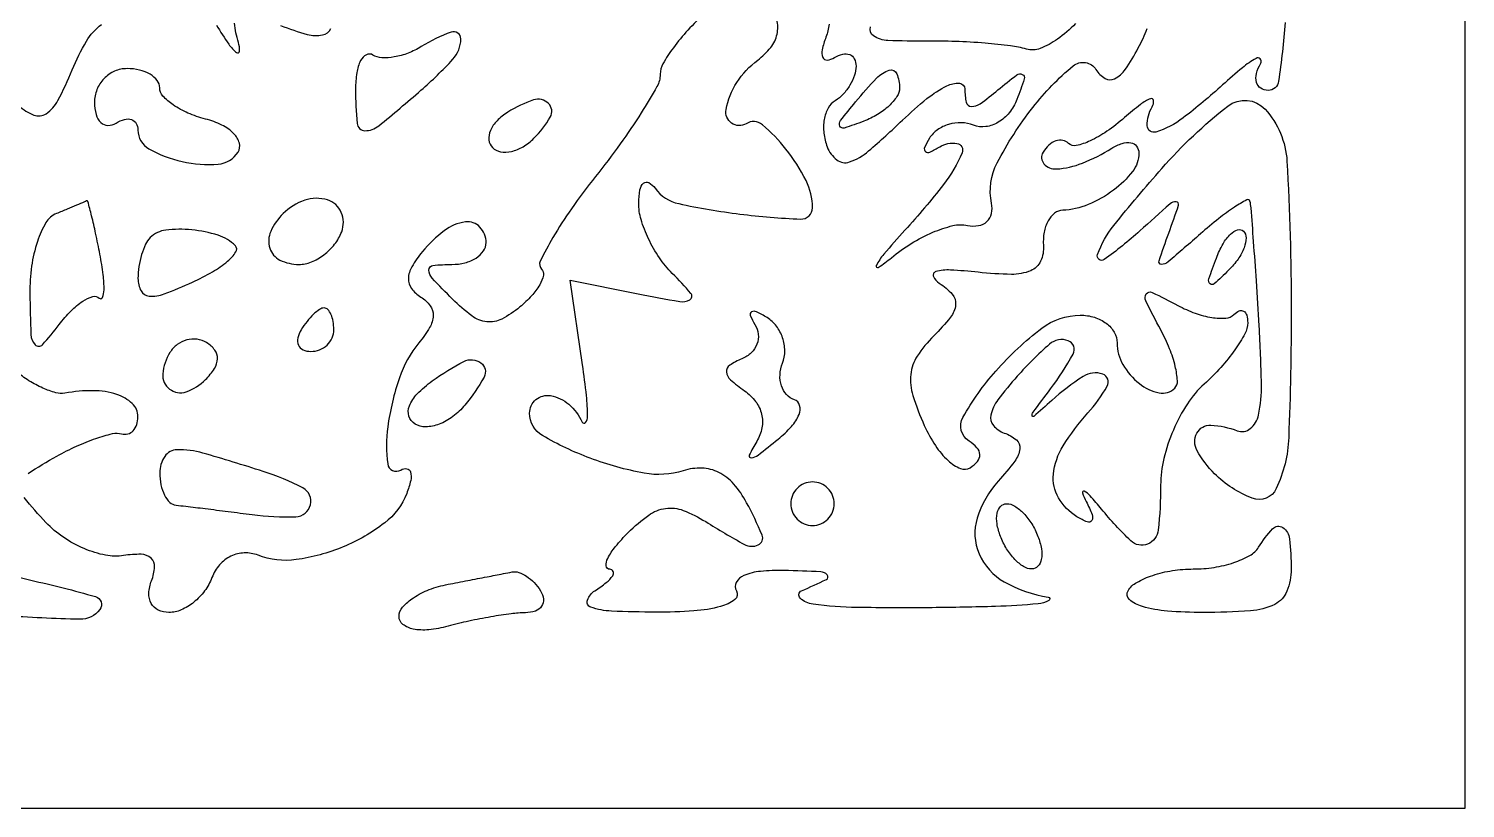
# Model space of a CAD drawing. Extents: x 0 to 353, y 0 to 448.
# Drawn here: x 287 to 353, y 0 to 35.8 of the extents above; entities that cross this region are included whole.
import ezdxf

# ---------------------------------------------------------------- set-up
doc = ezdxf.new("R2010")
doc.units = 0

msp = doc.modelspace()

# ---------------------------------------------------------------- linework, layer by layer
msp.add_lwpolyline([(0, 224), (0, 0), (176.5, 0), (353, 0), (353, 224), (353, 448), (176.5, 448), (0, 448)], close=True)
for points in [[(318.06105, 36.555249, 0.0233), (317.272068, 35.771368, 0.027578), (316.605433, 34.958546, 0.028154), (316.128765, 34.223758, 0.130528), (316, 33.738917, -0.129166), (315.853231, 33.180253, -0.012435), (315.126614, 31.964457, -0.015165), (314.16549, 30.540979, -0.011411), (313.02677, 29.033801, 0.013693), (311.922984, 27.558916, 0.021938), (311.073037, 26.236422, 0.017613), (310.490145, 25.149179, 0.320962), (310.550936, 24.782397, -0.257355), (310.632265, 24.501285, -0.074935), (310.462688, 24.06633, -0.054902), (310.089137, 23.555104, -0.03435), (309.552045, 23.043193, -0.052986), (308.716428, 22.487504, -0.150101), (308.035449, 22.361474, -0.13156), (307.344225, 22.634833, -0.036813), (306.45645, 23.400693, -0.008939), (305.519362, 24.371901, -0.185125), (305.370371, 24.741129, -0.388262), (305.557811, 24.953439, -0.026717), (306.428571, 25, 0.061768), (307.02945, 25.074515, 0.080164), (307.538393, 25.29375, 0.09778), (307.879052, 25.618614, 0.154765), (308, 26, 0.19211), (307.713299, 26.718651, 0.242371), (307.046747, 26.951464, 0.12784), (306.077187, 26.548565, 0.057547), (305.073886, 25.589028, 0.040308), (304.585774, 24.893837, 0.124697), (304.426553, 24.347273, 0.170936), (304.567895, 23.895552, 0.09412), (305, 23.5, -0.096354), (305.429446, 23.103374, -0.170683), (305.567944, 22.647403, -0.123127), (305.403834, 22.093912, -0.039887), (304.908748, 21.390048, 0.091962), (304.014943, 19.78957, 0.046121), (303.476569, 17.528288, 0.071211), (303.477633, 15.826698, 0.540333), (304.076061, 15.547008, -0.168656), (304.358801, 15.610058, -0.3104), (304.52884, 15.461912, -0.120801), (304.533471, 15.066554, -0.034434), (304.352161, 14.475334, -0.138649), (303.339711, 13.121024, -0.064857), (301.427568, 12.016602, -0.064372), (299.271129, 11.429822, -0.126548), (297.517113, 11.631807, 0.100067), (296.88253, 11.738738, 0.105335), (296.268792, 11.586967, 0.101601), (295.753646, 11.191411, 0.086981), (295.401441, 10.603754, -0.068149), (295.06449, 9.990613, -0.062754), (294.566824, 9.471103, -0.06669), (293.990901, 9.119313, -0.104164), (293.424396, 9, -0.110993), (292.932776, 9.110494, -0.157987), (292.609288, 9.415225, -0.139038), (292.501426, 9.885283, -0.07908), (292.62312, 10.460249, 0.074783), (292.763391, 11.096119, 0.23022), (292.602505, 11.493469, 0.18043), (292.147029, 11.673548, 0.045981), (291.341735, 11.615134, -0.091746), (290.510569, 11.630655, -0.050101), (289.533679, 11.93474, -0.047626), (288.570062, 12.457509, -0.05504), (287.772918, 13.131966, -0.020248), (286.769103, 14.280839, -0.213069)], [(286.52605, 32.298022, 0.095347), (287.214106, 31.865455, 0.245187), (287.780744, 31.927902, 0.126119), (288.319401, 32.530739, 0.021408), (288.975226, 33.94019, -0.035065), (289.633443, 35.259421, -0.098626), (290.317696, 36.024766, -0.133754)], [(295.604505, 36, 0.012115), (296.172656, 35.122291, 0.077068), (296.534531, 34.735821, 0.612442), (296.670144, 34.798775, 0.083564), (296.616936, 35.207051, -0.04559), (296.433807, 36.086857, -0.337875)], [(298.547866, 35.981801, 0.021948), (299.783345, 35.573156, 0.11907), (300.483467, 35.546176, 0.239113), (300.861056, 35.844045, 0.108793)], [(344.728248, 36.123245, -0.012711), (344.423681, 33.420448, -0.374453), (343.940983, 33, -0.145277), (343.597738, 33.101882, -0.184316), (343.404631, 33.367188, -0.132474), (343.404134, 33.771431, -0.065232), (343.602233, 34.25, 0.336818), (343.577335, 34.444961, 0.340241), (343.383685, 34.471875, 0.04327), (342.757638, 34.039613, 0.011724), (341.846799, 33.25, -0.020759), (340.03043, 31.73197, -0.088922), (338.781894, 31.086289, -0.498322), (338.385196, 31.372327, -0.138524), (338.612877, 32.25, 0.153575), (338.677434, 32.532909, 0.503681), (338.540689, 32.618109, 0.071136), (338.073645, 32.351931, 0.014664), (337.340743, 31.747818, -0.028498), (336.53202, 31.117942, -0.043389), (335.759032, 30.677399, -0.052683), (335.12187, 30.461987, -0.256979), (334.768984, 30.564349, 0.152321), (334.504627, 30.703013, 0.129945), (334.189642, 30.678496, 0.102551), (333.869073, 30.486117, 0.068187), (333.595373, 30.154316, 0.328937), (333.638684, 29.627323, 0.231799), (334.208357, 29.388036, 0.08093), (335.406245, 29.655147, 0.044402), (336.75, 30.337137, -0.058112), (337.229043, 30.56401, -0.125586), (337.632812, 30.594896, -0.192178), (337.896272, 30.432188, -0.160821), (338, 30.118034, -0.166563), (337.711851, 29.277045, -0.066791), (336.833354, 28.412799, -0.062825), (335.666693, 27.747362, -0.088594), (334.5, 27.49119, 0.157984), (334.127602, 27.354074, 0.101324), (333.827354, 26.999532, 0.081988), (333.645111, 26.479551, 0.061532), (333.614395, 25.872839, -0.126106), (333.483912, 25.149876, -0.189884), (333.027882, 24.711163, -0.101743), (332.138526, 24.542005, -0.02373), (330.614395, 24.637055, 0.014105), (329.337933, 24.741351, 0.081803), (328.668423, 24.667458, 0.45126), (328.561703, 24.446434, 0.152377), (328.823889, 24.135411, -0.066747), (329.421454, 23.630797, -0.213671), (329.579382, 23.146503, -0.144286), (329.341424, 22.571502, -0.026613), (328.566259, 21.709116, 0.052006), (327.815576, 20.783617, 0.119053), (327.517465, 19.942401, 0.101538), (327.613711, 18.971432, 0.031597), (328.138598, 17.595156, 0.038587), (328.650551, 16.668327, 0.061803), (329.235667, 15.981001, 0.086687), (329.799034, 15.620567, 0.242014), (330.252991, 15.656357, 0.08218), (330.585949, 15.946953, 0.185969), (330.689963, 16.259253, 0.173853), (330.559614, 16.575909, 0.070731), (330.196438, 16.878594, -0.401471), (329.914333, 17.966717, -0.053451), (331.423302, 20.09532, -0.04871), (333.541655, 22.068681, -0.164622), (335.308673, 22.666667, -0.073728), (335.954936, 22.57085, -0.088056), (336.503173, 22.292336, -0.100597), (336.869669, 21.878309, -0.131769), (337, 21.39235, 0.13163), (337.267583, 20.393543, 0.095742), (338.024735, 19.520477, 0.116306), (338.932771, 19.099727, 0.252079), (339.647551, 19.314218, 0.217246), (339.773162, 19.650422, 0.04134), (339.671125, 20.31247, 0.037351), (339.410736, 21.124735, 0.026634), (339.005326, 21.990048, -0.007193), (338.31784, 23.320275, -0.275439), (338.341986, 23.641957, -0.367846), (338.613381, 23.712227, -0.009947), (339.792823, 23.110878, 0.036365), (340.58345, 22.759038, 0.047163), (341.35142, 22.561515, 0.055176), (341.990831, 22.531282, 0.182591), (342.368517, 22.70185, -0.095567), (342.60935, 22.864796, -0.24107), (342.814502, 22.850654, -0.194002), (342.954771, 22.66445, -0.065687), (343, 22.321654, -0.124494), (342.871733, 21.814486, -0.030305), (342.4125, 21.075476, -0.029203), (341.76554, 20.267206, -0.025466), (341, 19.5, 0.065029), (340.23078, 18.596617, 0.042446), (339.584794, 17.387383, 0.042113), (339.146273, 16.071261, 0.059432), (339, 14.845012, -0.026699), (338.890253, 12.791186, -0.276899), (338.400667, 12.143183, -0.295963), (337.629721, 12.293046, -0.029181), (336.286085, 13.75, 0.010092), (335.759878, 14.366186, 0.097447), (335.487086, 14.573363, 0.665483), (335.407475, 14.503664, 0.038993), (335.580351, 14.095492, -0.024348), (335.854793, 13.496914, -0.23771), (335.831714, 13.227812, -0.368293), (335.628097, 13.161974, -0.04016), (335.154508, 13.404508, -0.122838), (334.305883, 14.274841, -0.159567), (334.073094, 15.357164, -0.112823), (334.518189, 16.659567, -0.045422), (335.654988, 18.171259, 0.054415), (336.54631, 19.401881, 0.468597), (336.338376, 19.957161, 0.232101), (335.436455, 19.848357, 0.03803), (333.998228, 18.75, -0.002547), (333.166535, 18.015928, -0.606101), (333.0915, 18.045182, -0.190155), (333.134831, 18.203868, -0.001505), (333.940729, 19.274166, 0.037362), (334.978288, 20.879734, 0.453841), (334.753972, 21.488467, 0.278595), (333.891046, 21.333439, 0.030922), (332.410536, 19.860031, 0.020451), (331.524691, 18.775898, 0.10499), (331.199319, 18.075648, 0.233905), (331.313696, 17.595367, 0.136248), (331.811131, 17.25019, -0.091384), (332.368138, 16.9327, -0.253721), (332.527242, 16.526732, -0.131823), (332.296341, 15.95786, -0.021967), (331.537021, 15.040907, 0.109624), (330.568459, 13.338189, 0.178258), (330.657213, 11.696189, 0.163875), (331.814747, 10.40708, 0.090801), (333.834634, 9.708088, -0.714245), (333.863177, 9.549707, -0.104739), (333.367049, 9.396272, -0.015381), (331.409991, 9.277805, -0.004939), (328.5, 9.220117, -0.006438), (325.050957, 9.230232, -0.028369), (323.023651, 9.377535, -0.160784), (322.437789, 9.659163, -0.536218), (322.5, 10, 0.009924), (323.638394, 10.516185, 0.495865), (323.681752, 10.725158, 0.20576), (323.376052, 10.872393, 0.004494), (321.690983, 10.929715, 0.030274), (320.609693, 10.891299, 0.076465), (319.848743, 10.698071, 0.162994), (319.494162, 10.384273, 0.275888), (319.5, 10, -0.384351), (319.426337, 9.595907, -0.099296), (318.778519, 9.276033, -0.048038), (317.551583, 9.072099, -0.018067), (315.809017, 9.015313, -0.00987), (313.763292, 9.062973, -0.073665), (312.811761, 9.246067, -0.417353), (312.657925, 9.570405, -0.163739), (313, 10, 0.023743), (313.523625, 10.374779, 0.074819), (313.81808, 10.689119, 0.264328), (313.834851, 10.882392, 0.288062), (313.678571, 10.984687, -0.392284), (313.518005, 11.139239, -0.131896), (313.590625, 11.48769, -0.05588), (313.945722, 12.030404, -0.023595), (314.532676, 12.675533, -0.040426), (315.473115, 13.475062, -0.121635), (316.249154, 13.786553, -0.128089), (317.056455, 13.693162, -0.047107), (318.090535, 13.175533, 0.013221), (319.86799, 12.129773, 0.239194), (320.507503, 12.106868, 0.404058), (320.683433, 12.561759, 0.023112), (319.97428, 14.048058, 0.056893), (319.381684, 14.904916, 0.096795), (318.695389, 15.436546, 0.108307), (317.916971, 15.635576, 0.085679), (317.054005, 15.517141, -0.122911), (315.264251, 15.40471, -0.044199), (312.78626, 16.091041, -0.04209), (310.592103, 17.131165, -0.267093), (310, 18.160515, -0.222383), (310.292567, 18.785785, -0.219336), (310.962691, 18.966692, -0.138219), (311.801582, 18.568827, -0.104282), (312.418174, 17.75, 0.560603), (312.56753, 17.73331, 0.165405), (312.662914, 18.009666, 0.028515), (312.612343, 18.971838, 0.009185), (312.430064, 20.389289), (311.857112, 24.278578), (314.986592, 23.652682, 0.005694), (316.899999, 23.292613, 0.179389), (317.36392, 23.377216, 0.46767), (317.411141, 23.668881, 0.017754), (316.558036, 24.584821, -0.047336), (315.962873, 25.304769, -0.037868), (315.462171, 26.178265, -0.03915), (315.121473, 27.06578, -0.074486), (315.015313, 27.821429, -0.03869), (315.067584, 28.424472, -0.169483), (315.236402, 28.733798, -0.327214), (315.478085, 28.758773, -0.102273), (315.765313, 28.5, 0.182635), (316.851781, 27.794561, 0.022915), (319.666675, 27.314927, 0.020323), (322.456592, 27.084774, 0.426471), (323, 27.605998, 0.116927), (322.703848, 28.855075, 0.050735), (321.78124, 30.304094, 0.051908), (320.698597, 31.415959, 0.32269), (319.949827, 31.468991, -0.301153), (319.283738, 31.48995, -0.291434), (319.028283, 32.11648, -0.099304), (319.524562, 33.366373, -0.088152), (320.481342, 34.389757, 0.063853), (321.080026, 34.971101, 0.114918), (321.37233, 35.586033, 0.120508), (321.35585, 36.246052, 0.074521)], [(323.761088, 36.045526, -0.066118), (323.618443, 35.448062, 0.036408), (323.443138, 34.868281, 0.155351), (323.474315, 34.512472, 0.32948), (323.674071, 34.393111, 0.1144), (324.011454, 34.507079, -0.077892), (324.389403, 34.666029, -0.155631), (324.709615, 34.644816, -0.185558), (324.921859, 34.450285, -0.11601), (325, 34.118034, -0.08209), (324.929542, 33.691772, -0.053446), (324.719079, 33.238165, -0.052245), (324.409507, 32.827201, -0.066906), (324.043674, 32.526992, 0.131686), (323.722531, 32.185949, 0.080448), (323.540714, 31.660182, 0.070892), (323.521431, 31.03513, 0.064013), (323.674397, 30.406124, 0.137099), (324.121895, 29.803713, 0.254939), (324.705806, 29.709394, 0.09335), (325.580682, 30.216439, 0.013142), (327.130723, 31.625241, -0.02107), (328.260922, 32.620207, -0.053737), (329.177441, 33.210705, -0.131548), (329.750674, 33.328925, -0.397265), (330, 33.064646, 0.055952), (330.068901, 32.450855, 0.341759), (330.299446, 32.261122, 0.165558), (330.706935, 32.386358, 0.016604), (331.522892, 33.018999, -0.008989), (332.38577, 33.709308, -0.287554), (332.643087, 33.734286, -0.372779), (332.730022, 33.525131, -0.011672), (332.39385, 32.583973, -0.077287), (332.043866, 31.97367, -0.08997), (331.54011, 31.535043, -0.100774), (330.963814, 31.333731, -0.126063), (330.402983, 31.398855, 0.084815), (329.839721, 31.511383, 0.078813), (329.255692, 31.435417, 0.081532), (328.740999, 31.187203, 0.10164), (328.377517, 30.801818, 0.033384), (328.151292, 30.374434, 0.333325), (328.193445, 30.188892, 0.293058), (328.395653, 30.161683, 0.029304), (328.845492, 30.404508, -0.180478), (329.637048, 30.562052, -0.484436), (329.875925, 30.132892, -0.067837), (329.017613, 28.667305, -0.017562), (327.25, 26.570352, 0.006464), (326.276142, 25.465745, 0.062587), (325.931984, 24.945723, 0.764063), (326.025259, 24.862996, 0.02923), (326.624841, 25.307353, -0.036275), (327.539448, 25.96544, -0.037538), (328.529462, 26.476021, -0.040344), (329.449293, 26.78132, -0.112688), (330.124841, 26.79172, 0.094353), (330.628677, 26.781194, 0.146159), (331.016231, 26.972014, 0.152597), (331.225044, 27.336586, 0.105648), (331.228288, 27.815137, -0.172674), (331.485945, 29.667106, -0.045768), (333.126041, 32.216414, -0.05387), (334.982877, 34.128294, -0.455474), (336.026395, 33.957291, 0.122429), (336.444478, 33.548978, 0.255777), (336.885548, 33.536133, 0.125588), (337.378476, 33.969837, 0.026997), (337.973533, 34.950547, 0.028842), (338.386773, 35.842799, 0.039755)], [(335.086104, 36.072625, -0.051534), (334.25702, 35.351006, -0.060429), (333.458992, 34.92276, -0.166983), (332.830419, 34.89704, 0.041687), (332.107211, 35.048688, 0.010955), (330.928713, 35.168667, 0.011047), (329.576274, 35.246455, 0.011123), (328.224773, 35.264181, -0.012642), (326.469421, 35.292538, -0.134986), (325.796365, 35.507978, -0.36633), (325.672989, 35.920871, -0.070314)], [(286.947315, 15.38526, -0.019453), (288.272918, 16.189534, -0.01984), (289.180564, 16.646907, -0.024039), (290.066107, 16.999606, -0.023675), (290.825312, 17.220896, -0.128784), (291.25, 17.212452, 0.135841), (291.535385, 17.210737, 0.137301), (291.779688, 17.356158, 0.114349), (291.943621, 17.633859, 0.07654), (292, 18, 0.206653), (291.739381, 18.603642, 0.111293), (291.029153, 19.023587, 0.077057), (289.948461, 19.196326, 0.045603), (288.64474, 19.083334, -0.112476), (288.220533, 19.103038, -0.03734), (287.631008, 19.314944, -0.034976), (286.991568, 19.655718, -0.033303), (286.39474, 20.087358, 0.087322)], [(285.23046, 11.207884, 0.079283), (287.072072, 10.48417, -0.016137), (290.048441, 9.729012, -0.525787), (290.247667, 9.131676, -0.241544), (289.328583, 8.687048, -0.011762), (285.840239, 8.850946, -0.010191)]]:
    msp.add_lwpolyline(points, format="xyb")
for points in [[(305.018785, 35.01161, -0.046197), (304.415202, 34.711628, -0.049184), (303.779246, 34.53519, -0.05464), (303.205667, 34.49891, -0.127578), (302.797746, 34.625, 0.266504), (302.496311, 34.634853, 0.154055), (302.234338, 34.368369, 0.080554), (302.056614, 33.814302, 0.037426), (302, 33.059017, 0.022936), (302.072613, 31.4769, 0.382568), (302.427605, 31.147323, 0.177934), (303.066578, 31.369526, 0.0069), (305.007314, 33.006343, 0.028447), (306.470074, 34.428509, 0.18633), (306.837404, 35.364023, 0.520908), (306.39713, 35.675721, 0.052337)], [(290, 32.440983, 0.066118), (290.073267, 31.889346, 0.138808), (290.29375, 31.521475, 0.191142), (290.620352, 31.392057, 0.139169), (291, 31.5, -0.07127), (291.382645, 31.66689, -0.146694), (291.70625, 31.659661, -0.189302), (291.91976, 31.484223, -0.12789), (292, 31.175648, 0.27025), (292.503171, 30.312702, 0.074623), (294.027824, 29.728267, 0.072778), (295.689233, 29.608807, 0.240402), (296.59962, 30.161188, 0.20895), (296.658654, 30.5753, 0.127476), (296.407452, 31.010035, 0.085287), (295.861264, 31.402521, 0.049328), (295.100616, 31.683939, -0.037015), (294.296541, 31.959152, -0.048737), (293.617056, 32.331389, -0.057769), (293.146852, 32.738804, -0.187505), (293, 33.116631, 0.166062), (292.884904, 33.45362, 0.095369), (292.559375, 33.74051, 0.076307), (292.073739, 33.934428, 0.056959), (291.5, 34, 0.103052), (290.927627, 33.880765, 0.098802), (290.440625, 33.542039, 0.09695), (290.114295, 33.036055, 0.095165)], [(327, 33.106989, -0.148172), (326.882557, 32.719384, -0.058677), (326.517826, 32.291272, -0.05126), (325.986565, 31.891147, -0.0442), (325.358556, 31.584097, -0.012731), (324.458284, 31.264678, -0.389672), (324.258808, 31.355597, -0.27071), (324.292701, 31.617386, -0.008807), (324.981001, 32.477108, -0.017238), (325.946872, 33.562498, -0.127361), (326.530548, 33.925, -0.389178), (326.870501, 33.765008, -0.097466)], [(309, 32, 0.059262), (308.502751, 31.604464, 0.093351), (308.198233, 31.153851, 0.126366), (308.13009, 30.72263, 0.174419), (308.295627, 30.37104, 0.155678), (308.66676, 30.179462, 0.097607), (309.15934, 30.192743, 0.07985), (309.69893, 30.408834, 0.061357), (310.2, 30.8, 0.064859), (310.948567, 31.772805, 0.340214), (310.866939, 32.39943, 0.28553), (310.185149, 32.558448, 0.056674)], [(345, 22.893011, -0.009824), (344.885001, 17.040857, -0.100162), (344.313348, 14.694254, -0.393541), (343.213033, 14.251797, -0.104851), (341.47619, 15.380952, -0.068207), (340.67473, 16.436983, -0.2553), (340.664215, 17.241319, -0.291509), (341.312185, 17.609446, -0.079104), (342.520492, 17.353763, 0.270569), (343.120712, 17.451905, 0.170156), (343.498557, 18.077764, 0.056301), (343.632511, 19.504948, 0.010164), (343.527813, 22.172664, 0.001411), (343.398477, 24.243464, 0.002103), (343.272611, 26.05406, 0.000892), (343.155667, 27.602219, 0.044205), (343.105087, 27.904988, 0.487964), (342.95628, 27.969481, 0.021005), (342.393559, 27.63142, 0.022215), (341.670294, 27.106943, 0.012182), (340.830435, 26.404988, -0.002628), (339.341271, 25.111226, -0.186303), (339.037746, 25.003291, -0.503713), (338.925212, 25.164014, -0.007246), (339.373469, 26.443933, 0.006613), (339.821993, 27.719435, 0.490606), (339.716058, 27.878583, 0.201618), (339.432564, 27.782553, 0.002763), (338.043034, 26.538946, -0.029422), (336.405239, 25.223342, -0.73216), (336.100161, 25.453373, -0.085458), (336.848722, 26.792442, -0.010073), (339.056874, 29.411994, -0.04653), (342.088009, 32.277231, -0.392429), (343.800744, 32.133628, -0.17227), (344.805229, 29.744689, -0.014211)], [(288.25, 27.337719, 0.165976), (287.77158, 26.924436, 0.052287), (287.37653, 26.051288, 0.045677), (287.111717, 24.915768, 0.036983), (287.031803, 23.666667, 0.007197), (287.07801, 21.776196, 0.181095), (287.275068, 21.306365, 0.436536), (287.609668, 21.308991, 0.022574), (288.38068, 22.234456, -0.031813), (288.923005, 22.86151, -0.052401), (289.46334, 23.30694, -0.072333), (289.922618, 23.523327, -0.277103), (290.216821, 23.449845, 0.534917), (290.369077, 23.480231, 0.093849), (290.441085, 23.827796, 0.036574), (290.401944, 24.526285, 0.014949), (290.251367, 25.465389, 0.005304), (290.055979, 26.431797, 0.009106), (289.869981, 27.232267, 0.003514), (289.698377, 27.894508, 0.496857), (289.633423, 27.921053, -0.032538), (289.536768, 27.872047, -0.001289), (289.172005, 27.717133, -0.002273), (288.738588, 27.536694, -0.001605)], [(298.666667, 27.333333, 0.091279), (298.104157, 26.516988, 0.182764), (298.058044, 25.746211, 0.2062), (298.525041, 25.201223, 0.114399), (299.393011, 25, 0.096313), (299.968559, 25.111903, 0.06686), (300.545909, 25.440625, 0.064359), (301.037471, 25.926569, 0.074185), (301.361626, 26.5, 0.195018), (301.344853, 27.392332, 0.220185), (300.712273, 27.962263, 0.157174), (299.661894, 27.949759, 0.11594)], [(292.568177, 26.234843, 0.086487), (292.349933, 25.924475, 0.036723), (292.166902, 25.4482, 0.034929), (292.041918, 24.89872, 0.038475), (292, 24.354772, 0.121452), (292.141065, 23.782595, 0.260466), (292.509782, 23.54221, 0.107573), (293.208195, 23.645042, 0.016756), (294.504226, 24.183879, 0.02436), (295.426628, 24.659689, 0.044826), (296.116217, 25.146331, 0.065809), (296.501313, 25.572139, 0.361973), (296.475282, 25.858052, 0.120251), (295.682316, 26.339919, 0.052687), (294.469547, 26.587549, 0.052808), (293.274879, 26.576347, 0.169214)], [(342.124088, 24.733333, -0.011214), (341.463552, 24.106486, -0.400052), (341.270328, 24.111181, -0.286372), (341.21821, 24.336218, -0.008399), (341.564293, 25.293128, -0.036269), (341.866277, 25.940734, -0.070189), (342.210949, 26.395085, -0.120343), (342.538684, 26.59249, -0.278911), (342.806872, 26.526461, -0.20742), (342.927901, 26.220211, -0.082976), (342.837219, 25.768815, -0.063152), (342.558688, 25.246577, -0.043285)], [(299.5, 22, 0.082592), (299.343488, 21.6179, 0.161196), (299.3746, 21.29375, 0.182303), (299.586039, 21.078288, 0.108972), (299.940983, 21, 0.093332), (300.345238, 21.076123, 0.09642), (300.688914, 21.29375, 0.099167), (300.918938, 21.618444, 0.105053), (301, 22, 0.042167), (300.967655, 22.382849, 0.061769), (300.870461, 22.70625, 0.081139), (300.727648, 22.92554, 0.210953), (300.559017, 23, 0.151918), (300.34829, 22.934461, 0.038439), (300.066025, 22.70625, 0.035638), (299.768994, 22.382774, 0.029505)], [(320.351722, 22.239919, -0.110654), (320.506401, 21.79295, -0.118936), (320.449351, 21.335267, -0.11333), (320.185116, 20.937591, -0.093642), (319.756231, 20.661541, 0.05249), (319.195232, 20.362283, 0.270952), (319.049203, 20.057395, 0.193424), (319.228475, 19.69975, 0.028373), (319.878115, 19.187934, -0.078298), (320.387386, 18.697232, -0.103425), (320.662055, 18.116168, -0.106792), (320.676295, 17.488226, -0.08821), (320.436157, 16.861803, 0.022023), (320.095413, 16.235093, 0.588588), (320.182539, 16.110439, 0.139204), (320.499389, 16.236927, 0.006436), (321.417695, 16.963449, 0.039097), (322.034458, 17.550064, 0.085517), (322.380625, 18.100163, 0.163724), (322.408537, 18.519384, 0.252936), (322.16583, 18.778057, -0.129786), (321.803837, 19.01516, -0.105875), (321.572212, 19.417996, -0.093108), (321.508127, 19.927264, -0.076626), (321.624351, 20.463457, 0.093432), (321.727526, 21.030174, 0.080562), (321.626785, 21.62774, 0.080393), (321.342004, 22.163932, 0.092399), (320.913665, 22.553358, 0.025045), (320.427821, 22.820984, 0.245302), (320.201184, 22.814707, 0.381551), (320.142897, 22.646188, 0.039413)], [(293.468963, 20.949781, 0.116221), (293.141241, 19.967994, 0.258096), (293.448742, 19.268926, 0.251496), (294.214666, 19.146534, 0.113251), (295.103799, 19.703799, 0.053431), (295.515485, 20.214314, 0.136091), (295.655459, 20.664644, 0.169261), (295.531428, 21.059296, 0.094625), (295.156231, 21.403444, 0.105525), (294.716563, 21.560607, 0.099247), (294.240657, 21.529717, 0.096292), (293.801911, 21.315254, 0.09291)], [(307.029194, 18.535176, -0.05866), (306.471667, 18.004333, -0.070272), (305.837313, 17.65499, -0.082874), (305.226498, 17.532632, -0.147533), (304.735203, 17.663654, -0.180577), (304.453722, 18.026398, -0.172331), (304.471794, 18.49323, -0.100283), (304.834481, 19.046929, -0.039928), (305.525509, 19.642311, -0.039209), (306.979089, 20.539507, -0.284655), (307.761606, 20.476754, -0.375695), (307.905675, 19.824455, -0.047871)], [(293, 15.411516, 0.050779), (293.055505, 14.866396, 0.066594), (293.220312, 14.394394, 0.082397), (293.463378, 14.063356, 0.172022), (293.75, 13.9311, -0.006775), (294.194292, 13.884205, -0.001009), (295.0875, 13.775843, -0.001135), (296.142138, 13.643305, -0.000978), (297.25, 13.49932, 0.041795), (299.25111, 13.403878, 0.333715), (299.9262, 13.949876, 0.347221), (299.578941, 14.723627, 0.042797), (297.75, 15.486147, 0.007366), (294.987347, 16.324821, 0.074063), (293.796376, 16.483126, 0.247973), (293.227853, 16.171173, 0.146741)], [(322, 14, 0.099038), (322.076342, 13.618362, 0.097945), (322.29375, 13.29375, 0.097945), (322.618362, 13.076342, 0.099038), (323, 13, 0.099038), (323.381638, 13.076342, 0.097945), (323.70625, 13.29375, 0.097945), (323.923658, 13.618362, 0.099038), (324, 14, 0.099038), (323.923658, 14.381638, 0.097945), (323.70625, 14.70625, 0.097945), (323.381638, 14.923658, 0.099038), (323, 15, 0.099038), (322.618362, 14.923658, 0.097945), (322.29375, 14.70625, 0.097945), (322.076342, 14.381638, 0.099038)], [(333.361626, 12.5, -0.049166), (333.519532, 11.92532, -0.08982), (333.515044, 11.440625, -0.13955), (333.355341, 11.122874, -0.209945), (333.075604, 11, -0.142471), (332.703798, 11.108138, -0.060245), (332.297997, 11.440625, -0.052856), (331.922397, 11.926166, -0.046632), (331.638374, 12.5, -0.049166), (331.480468, 13.07468, -0.08982), (331.484956, 13.559375, -0.13955), (331.644659, 13.877126, -0.209945), (331.924396, 14, -0.142471), (332.296202, 13.891862, -0.060245), (332.702003, 13.559375, -0.052856), (333.077603, 13.073834, -0.046632)], [(345, 11, -0.095842), (344.802, 9.97654, -0.184755), (344.242623, 9.373183, -0.097853), (343.130514, 9.074084, -0.016913), (340.940983, 9, -0.019531), (339.311372, 9.063682, -0.051222), (338.16126, 9.273526, -0.106919), (337.562569, 9.597376, -0.369423), (337.5, 10, -0.128561), (337.903211, 10.384387, -0.04604), (338.636189, 10.70625, -0.041947), (339.542916, 10.926129, -0.038534), (340.5, 11, 0.038534), (341.457084, 11.073871, 0.041947), (342.363811, 11.29375, 0.04604), (343.096789, 11.615613, 0.128561), (343.5, 12, -0.048769), (344.146255, 12.848285, -0.367951), (344.609439, 12.902796, -0.22249), (344.926001, 12.380567, -0.026781)], [(310.5, 10, -0.109916), (310.632782, 9.618109, -0.180417), (310.551963, 9.289739, -0.159285), (310.262667, 9.066806, -0.082741), (309.809017, 8.986345, 0.02972), (309.153087, 8.940452, 0.010571), (308.223586, 8.799577, 0.010447), (307.20742, 8.601566, 0.012124), (306.25, 8.369714, -0.039379), (305.364891, 8.205797, -0.074959), (304.643242, 8.238464, -0.118187), (304.175442, 8.453095, -0.230286), (304, 8.813818, -0.181781), (304.16267, 9.246467, -0.067493), (304.660937, 9.68062, -0.055581), (305.388911, 10.051244, -0.042423), (306.25, 10.294267, 0.00012), (307.162088, 10.47017, 0.000134), (308.042039, 10.640337, 0.000123), (308.792273, 10.785819, 0.000702), (309.190983, 10.863818, -0.131781), (309.500766, 10.842888, -0.063532), (309.860537, 10.666247, -0.056408), (310.212297, 10.372361, -0.052179)]]:
    msp.add_lwpolyline(points, format="xyb", close=True)

doc.saveas('drawing.dxf')
